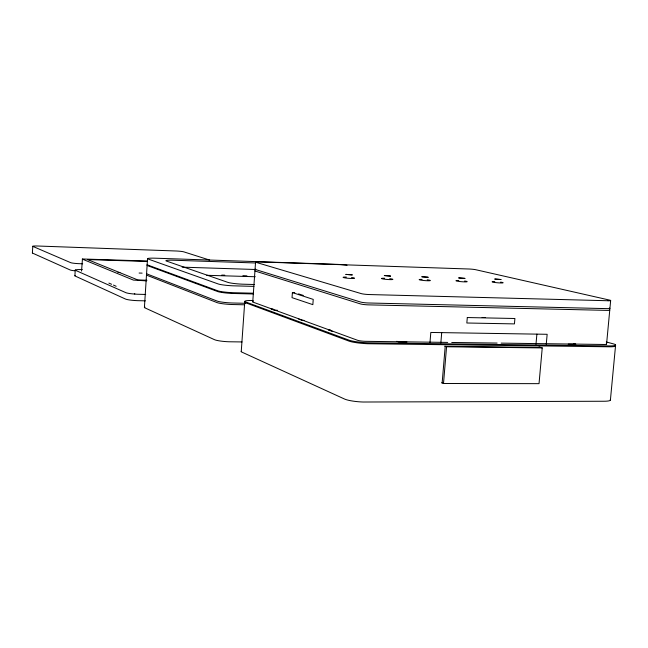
<?xml version="1.0" encoding="UTF-8"?>
<svg xmlns="http://www.w3.org/2000/svg" width="648" height="648" viewBox="0 0 648 648"><rect width="100%" height="100%" fill="white"/><g stroke="black" fill="none" stroke-linecap="round" stroke-linejoin="round"><path stroke-width="0.97" d="M32.4 252.947L32.781 246.264M74.901 275.773L75.241 270.078M147.08 260.998L82.458 258.989L81.551 271.099M144.415 307.468L147.533 258.69M241.242 351.621L244.766 301.466M252.761 301.774L255.563 262.148M292.402 292.58L292.029 297.659L312.846 304.649L313.235 299.4L292.402 292.58L294.751 292.637M429.989 342.411L430.815 332.448L547.155 334.295L546.248 344.347M440.851 342.938L441.709 332.627M442.147 382.984L445.208 346.316L540.748 347.466M538.998 346.947L542.238 347.911L539.031 383.656L443.499 383.495L446.569 346.769L444.69 346.145M535.985 344.209L536.892 334.133M606.577 344.023L610.659 300.518M610.408 400.035L615.6 345.052M87.626 259.573L146.918 261.46M446.569 346.769L542.238 347.911M447.703 342.411L365.026 341.318A6.294 0.859 4.7 0 1 357.542 340.273L252.866 302.065A5.346 0.624 4.1 0 1 253.166 301.701M451.737 342.468L497.113 343.067M501.147 343.124L603.993 344.477A6.035 0.729 5.7 0 0 606.309 343.894M406.928 342.031L398.609 341.917L396.827 341.302M568.247 344.145L575.813 344.242L573.901 343.707M242.012 341.942L228.882 341.771A12.693 1.814 3.9 0 1 214.407 339.641L144.544 307.695A11.146 1.393 3.6 0 1 144.982 307.079M330.634 330.035L328.609 330.002L332.392 331.387M304.05 320.363L302.098 320.323L298.639 319.059M482.104 317.471L485.133 317.536M273.213 309.088L271.212 309.047L274.379 310.198L277.385 310.262M145.33 300.834L137.238 300.656A10.716 1.288 3.5 0 1 125.445 299.036L74.941 275.943A9.607 1.029 3.4 0 1 75.524 275.497M245.738 303.305L231.579 302.981A12.725 1.499 4 0 1 217.056 301.045L146.707 273.845A11.17 1.15 3.7 0 1 146.723 273.48M244.62 304.803L231.474 304.503A12.717 1.507 4 0 1 216.95 302.567L146.618 275.173A11.17 1.158 3.7 0 1 146.634 274.809M253.546 293.228L232.292 292.677A12.733 1.409 4 0 1 217.752 290.798L147.274 264.854A11.178 1.085 3.7 0 1 147.29 264.522M253.49 293.981L232.235 293.447A12.725 1.417 4 0 1 217.704 291.56L147.234 265.526A11.178 1.085 3.7 0 1 147.25 265.186M145.695 294.451L137.643 294.249A10.716 1.239 3.5 0 1 125.842 292.661L75.281 270.24A9.615 0.988 3.4 0 1 82.304 269.584M146.942 280.268L137.692 279.896L87.634 259.589M146.497 280.859L133.407 280.09L82.255 259.079M254.332 284.513L242.222 284.172A12.555 1.312 4 0 1 227.829 282.358L166.034 260.909A11.235 1.053 3.8 0 1 173.494 260.229L255.223 262.966M253.927 286.384L232.77 285.809A12.733 1.353 4 0 1 218.222 283.962L147.663 258.86A11.178 1.037 3.7 0 1 155.237 258.196L337.632 264.384A10.66 0.94 4.3 0 1 347.053 265.251M221.754 275.084L224.775 275.173M242.903 275.724L246.929 275.846M117.896 272.411L119.921 272.468M139.101 273.043L142.123 273.132M206.753 275.295L255.28 276.745M82.669 263.785L78.627 263.655A7.428 0.729 3.4 0 1 70.656 262.651L32.781 246.362A6.78 0.599 3.3 0 1 37.94 246.021L176.58 251.011A6.496 0.567 3.8 0 1 183.805 251.853L209.677 260.083M182.137 267.154L255.774 269.503M606.285 341.958L614.053 344.064A15.082 1.831 5.7 0 1 609.185 345.911L367.805 342.792A15.722 2.138 4.7 0 1 349.037 340.16L245.049 301.725A13.357 1.563 4.1 0 1 253.125 300.51M298.55 293.884L303.296 295.431M441.636 382.79L443.499 383.495M108.88 283.087L111.618 284.278M113.441 285.079L116.17 286.278M32.57 252.858A6.78 0.632 3.3 0 0 32.4 253.044L70.227 269.997A7.428 0.761 3.4 0 0 74.739 270.783M134.873 293.884A3.645 0.421 3.5 0 1 134.347 293.828M351.556 277.498A5.735 0.551 4.4 0 1 353.176 278.462A5.735 0.551 4.4 0 1 344.282 277.765A5.735 0.551 4.4 0 1 346.38 277.085M389.772 278.656A5.694 0.535 4.5 0 1 391.595 279.62A5.694 0.535 4.5 0 1 382.774 278.924A5.694 0.535 4.5 0 1 384.637 278.251M427.202 279.798A5.646 0.527 4.7 0 1 429.219 280.754A5.646 0.527 4.7 0 1 420.471 280.066A5.646 0.527 4.7 0 1 422.107 279.393M464.64 281.013A5.605 0.51 4.8 0 1 465.71 281.88A5.605 0.51 4.8 0 1 457.213 281.151A5.605 0.51 4.8 0 1 458.825 280.511M500.58 282.107A5.573 0.502 4.9 0 1 501.836 282.965A5.573 0.502 4.9 0 1 493.387 282.245A5.573 0.502 4.9 0 1 494.797 281.613M254.956 270.848A5.354 0.518 4.1 0 0 255.061 271.018L360.369 303.888A6.302 0.705 4.5 0 0 367.878 304.852L607.184 310.384A6.043 0.608 5.4 0 0 609.493 309.93M255.474 269.131A5.354 0.51 4.1 0 0 255.174 269.422L360.515 302.017A6.302 0.697 4.5 0 0 368.024 302.972L607.346 308.634A6.051 0.599 5.4 0 0 609.306 308.059M245.114 301.798A13.357 1.571 4.1 0 0 245.001 302.527L348.964 341.091A15.722 2.155 4.7 0 0 367.724 343.732L609.104 346.785A15.082 1.839 5.7 0 0 615.365 345.619M241.283 351.305A13.316 2.001 4.1 0 0 241.526 351.953L344.501 399.022A15.665 2.738 4.9 0 0 363.155 402.019L603.985 401.25A15.034 2.341 6.2 0 0 610.262 399.646M500.953 279.523L494.853 279.045L500.953 279.523M467.297 317.544L466.835 323.004L514.431 323.895L514.909 318.5L467.297 317.544M464.9 278.397L458.76 277.919L464.9 278.397M428.109 277.255L421.921 276.769L428.109 277.255M390.558 276.089L384.353 275.554L390.558 276.089M352.212 274.89L345.919 274.396L352.212 274.89M608.083 300.745L368.68 294.532A6.31 0.664 4.5 0 1 361.171 293.593L255.685 262.238A5.354 0.486 4.1 0 1 258.892 261.905L469.508 269.025A5.119 0.429 4.7 0 1 475.745 269.722L610.043 300.202A6.051 0.567 5.3 0 1 608.083 300.745"/></g></svg>
